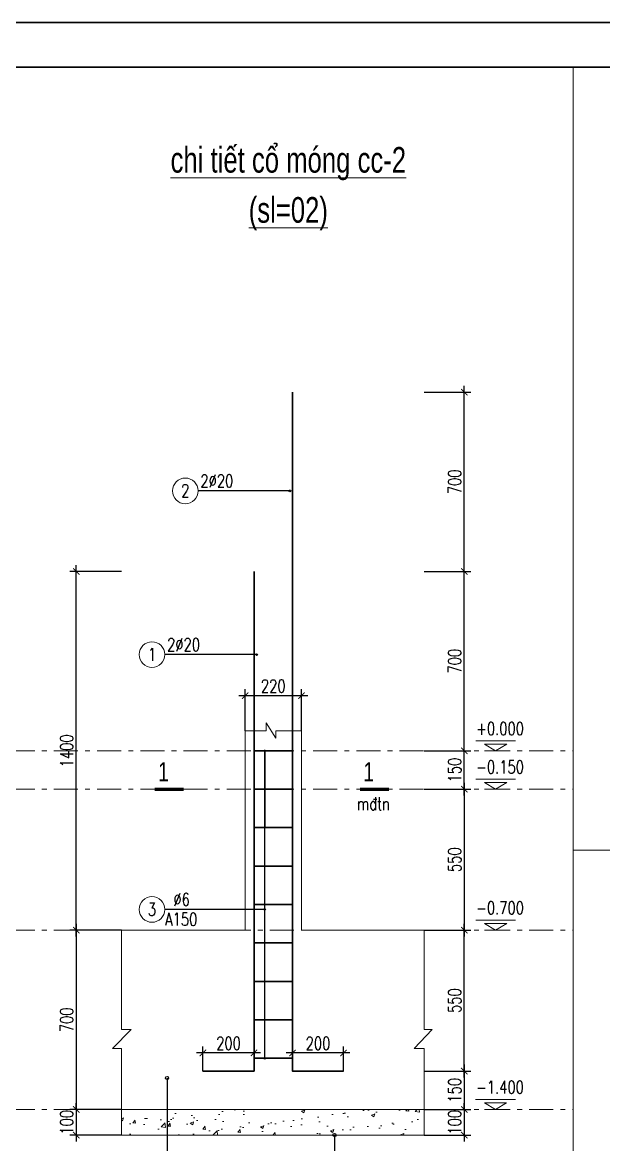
# Model space of a CAD drawing. Extents: x -2098986 to 943, y -1296280 to 73591.
# Drawn here: x -1601734 to -1592657, y -1073877 to -1056355 of the extents above; entities that cross this region are included whole.
import ezdxf
from ezdxf.enums import TextEntityAlignment as Align

# ---------------------------------------------------------------- set-up
doc = ezdxf.new("R2010")
doc.units = 0
doc.header["$LTSCALE"] = 150
doc.header["$PDMODE"] = 35
doc.linetypes.add('_Tim', pattern=[9, 5, -1.5, 1, -1.5])
doc.layers.get('0').update_dxf_attribs({"lineweight": 18})
doc.layers.get('Defpoints').update_dxf_attribs({"lineweight": 18})
for name, color, linetype, lineweight in [('05.Text', 253, 'Continuous', 18), ('11.Khung bo', 32, 'Continuous', 50), ('12.Khung', 36, 'Continuous', 25), ('LS-DIM', 251, 'Continuous', 13), ('LS-HATCH', 147, 'Continuous', 9), ('LS-TEXT', 60, 'Continuous', 20), ('LS-THAY', 7, 'Continuous', 20), ('LS-THEP', 3, 'Continuous', 35), ('LS-TRUC', 108, '_Tim', 9)]:
    doc.layers.add(name, color=color, linetype=linetype, lineweight=lineweight)
doc.layers.add('DIM', color=1, linetype='Continuous')
doc.layers.add('Tpl_Bound', color=1, linetype='Continuous', plot=False)
doc.styles.add('chu ghi chu', font='vntimeh.shx', dxfattribs={"width": 0.7})
doc.styles.add('dim', font='vnsimli.shx', dxfattribs={"width": 0.75})
doc.styles.add('KCVN-LEADER', font='vnromadi.shx', dxfattribs={"width": 0.7, "height": 4})
doc.styles.add('romans.shx', font='romans.shx', dxfattribs={"width": 0.75, "bigfont": 'vns.shx'})
doc.styles.add('vnsimpli', font='vnsimli.shx', dxfattribs={"width": 0.75})
doc.dimstyles.new('D25', dxfattribs={"dimscale": 0, "dimtxt": 200, "dimasz": 100, "dimexe": 100, "dimexo": 0, "dimgap": 50, "dimtad": 1, "dimdec": 0, "dimlfac": 0.25, "dimdsep": 46, "dimtxsty": 'vnsimpli', "dimblk1": 'ARCHTICK', "dimblk2": 'ARCHTICK', "dimsah": 1, "dimcen": 0, "dimdle": 100, "dimclrd": 256, "dimclre": 256, "dimclrt": 60, "dimadec": 0, "dimazin": 0, "dimtfac": 0.004, "dimtdec": 0, "dimtix": 1, "dimtmove": 2, "dimatfit": 3, "dimldrblk": 'ARCHTICK', "dimfxl": 1, "dimtolj": 1, "dimarcsym": 0})
doc.dimstyles.new('Ghi Chu', dxfattribs={"dimscale": 40, "dimtxt": 2.2, "dimasz": 1, "dimexe": 0.8, "dimexo": 0, "dimgap": 1, "dimtad": 1, "dimdec": 0, "dimzin": 0, "dimdsep": 46, "dimtxsty": 'dim', "dimblk1": 'ARCHTICK', "dimblk2": 'ARCHTICK', "dimsah": 1, "dimcen": -0.2, "dimdle": 0.8, "dimclrd": 256, "dimclre": 256, "dimclrt": 60, "dimadec": 0, "dimazin": 0, "dimtfac": 1, "dimtdec": 0, "dimtmove": 0, "dimatfit": 3, "dimldrblk": 'ARCHTICK', "dimfxl": 1, "dimtolj": 1, "dimtzin": 0, "dimarcsym": 0})
doc.dimstyles.new('LS.GHI CHU', dxfattribs={"dimtxt": 200, "dimasz": 120, "dimexe": 120, "dimexo": 120, "dimgap": 80, "dimtad": 1, "dimdec": 0, "dimzin": 0, "dimdsep": 46, "dimtxsty": 'romans.shx', "dimblk": 'ARCHTICK', "dimcen": 0.09, "dimdle": 120, "dimclrd": 256, "dimclre": 8, "dimclrt": 7, "dimadec": 0, "dimazin": 0, "dimtfac": 1, "dimtdec": 0, "dimtofl": 0, "dimtmove": 0, "dimatfit": 3, "dimldrblk": 'ARCHTICK', "dimfxl": 1, "dimtolj": 1, "dimtzin": 0, "dimarcsym": 0})

# ---------------------------------------------------------------- blocks, each defined once
blk = doc.blocks.new('100')
at = {"layer": '11.Khung bo', "const_width": 26.7}
blk.add_lwpolyline([(1860913, -945240), (1860913, -916940), (1896063, -916940), (1896063, -945240)], close=True, dxfattribs=at)
blk.add_lwpolyline([(1860913, -945240), (1860913, -916940), (1896063, -916940), (1896063, -945240)], close=True, dxfattribs=at)
blk.add_lwpolyline([(1860913, -945240), (1860913, -916940), (1896063, -916940), (1896063, -945240)], close=True, dxfattribs=at)
at = {"layer": '12.Khung'}
blk.add_lwpolyline([(1901579, -945940), (1901579, -916240), (1859580, -916240), (1859580, -945940)], close=True, dxfattribs=at)
blk.add_lwpolyline([(1901579, -945940), (1901579, -916240), (1859580, -916240), (1859580, -945940)], close=True, dxfattribs=at)
blk.add_lwpolyline([(1901579, -945940), (1901579, -916240), (1859580, -916240), (1859580, -945940)], close=True, dxfattribs=at)
blk = doc.blocks.new('_ArchTick')
at = {"layer": 'DIM', "color": 0, "const_width": 0.15}
blk.add_lwpolyline([(-0.5, -0.5), (0.5, 0.5)], dxfattribs=at)
blk = doc.blocks.new('*D1043')
at = {"layer": 'Defpoints', "color": 0, "transparency": 16777216}
for p in [(-1600187, -1070529), (-1600893, -1073329), (-1600187, -1073329)]:
    blk.add_point(p, dxfattribs=at)
at = {"layer": 'LS-DIM', "lineweight": -2, "transparency": 16777216}
for p, q in [((-1600187, -1070529), (-1600993, -1070529)), ((-1600893, -1070429), (-1600893, -1073429)), ((-1600187, -1073329), (-1600993, -1073329))]:
    blk.add_line(p, q, dxfattribs=at)
at = {"layer": 'LS-DIM', "lineweight": -2, "transparency": 16777216, "xscale": 100, "yscale": 100, "zscale": 100}
for p, rotation in [((-1600893, -1070529), 90), ((-1600893, -1073329), 270)]:
    blk.add_blockref('_ArchTick', p, dxfattribs=dict(at, rotation=rotation))
at = {"layer": 'LS-DIM', "color": 60, "transparency": 16777216, "insert": (-1601043, -1071929), "char_height": 200, "attachment_point": 5, "rotation": 90, "style": 'vnsimpli'}
blk.add_mtext('\\A1;700', dxfattribs=at)
blk = doc.blocks.new('*D1044')
at = {"layer": 'Defpoints', "color": 0, "transparency": 16777216}
for p in [(-1600893, -1064929), (-1600187, -1064929), (-1600187, -1070529)]:
    blk.add_point(p, dxfattribs=at)
at = {"layer": 'LS-DIM', "lineweight": -2, "transparency": 16777216}
for p, q in [((-1600187, -1064929), (-1600993, -1064929)), ((-1600893, -1070629), (-1600893, -1064829)), ((-1600187, -1070529), (-1600993, -1070529))]:
    blk.add_line(p, q, dxfattribs=at)
at = {"layer": 'LS-DIM', "lineweight": -2, "transparency": 16777216, "xscale": 100, "yscale": 100, "zscale": 100}
for p, rotation in [((-1600893, -1064929), 90), ((-1600893, -1070529), 270)]:
    blk.add_blockref('_ArchTick', p, dxfattribs=dict(at, rotation=rotation))
at = {"layer": 'LS-DIM', "color": 60, "transparency": 16777216, "insert": (-1601043, -1067729), "char_height": 200, "attachment_point": 5, "rotation": 90, "style": 'vnsimpli'}
blk.add_mtext('\\A1;1400', dxfattribs=at)
blk = doc.blocks.new('*D1045')
at = {"layer": 'Defpoints', "color": 0, "transparency": 16777216}
for p in [(-1598256, -1066868), (-1598256, -1067418), (-1597376, -1067418)]:
    blk.add_point(p, dxfattribs=at)
at = {"layer": 'LS-DIM', "lineweight": -2, "transparency": 16777216}
for p, q in [((-1597276, -1066868), (-1598356, -1066868)), ((-1598256, -1067418), (-1598256, -1066768)), ((-1597376, -1067418), (-1597376, -1066768))]:
    blk.add_line(p, q, dxfattribs=at)
at = {"layer": 'LS-DIM', "lineweight": -2, "transparency": 16777216, "xscale": 100, "yscale": 100, "zscale": 100, "rotation": 180}
blk.add_blockref('_ArchTick', (-1598256, -1066868), dxfattribs=at)
at = {"layer": 'LS-DIM', "lineweight": -2, "transparency": 16777216, "xscale": 100, "yscale": 100, "zscale": 100}
blk.add_blockref('_ArchTick', (-1597376, -1066868), dxfattribs=at)
at = {"layer": 'LS-DIM', "color": 60, "transparency": 16777216, "insert": (-1597816, -1066718), "char_height": 200, "attachment_point": 5, "style": 'vnsimpli'}
blk.add_mtext('\\A1;220', dxfattribs=at)
blk = doc.blocks.new('cotthep')
at = {"layer": 'LS-THAY'}
blk.add_circle((-250, 0), 250, dxfattribs=at)
at = {"layer": 'LS-TEXT', "style": 'vnsimpli', "width": 0.75}
for tag, p in [('24`25', (446, 69)), ('10', (-250, -123)), ('A200', (440, -316))]:
    blk.add_attdef(tag, text='', height=250, dxfattribs=at).set_placement(p, align=Align.CENTER)
blk = doc.blocks.new('*D1046')
at = {"layer": 'Defpoints', "color": 0, "transparency": 16777216}
for p in [(-1595461, -1067729), (-1594832, -1067729), (-1595461, -1068329)]:
    blk.add_point(p, dxfattribs=at)
at = {"layer": 'LS-DIM', "lineweight": -2, "transparency": 16777216}
for p, q in [((-1595461, -1067729), (-1594732, -1067729)), ((-1594832, -1068429), (-1594832, -1067629)), ((-1595461, -1068329), (-1594732, -1068329))]:
    blk.add_line(p, q, dxfattribs=at)
at = {"layer": 'LS-DIM', "lineweight": -2, "transparency": 16777216, "xscale": 100, "yscale": 100, "zscale": 100}
for p, rotation in [((-1594832, -1067729), 90), ((-1594832, -1068329), 270)]:
    blk.add_blockref('_ArchTick', p, dxfattribs=dict(at, rotation=rotation))
at = {"layer": 'LS-DIM', "color": 60, "transparency": 16777216, "insert": (-1594982, -1068029), "char_height": 200, "attachment_point": 5, "rotation": 90, "style": 'vnsimpli'}
blk.add_mtext('\\A1;150', dxfattribs=at)
blk = doc.blocks.new('*D1047')
at = {"layer": 'Defpoints', "color": 0, "transparency": 16777216}
for p in [(-1595461, -1064929), (-1594832, -1064929), (-1595461, -1067729)]:
    blk.add_point(p, dxfattribs=at)
at = {"layer": 'LS-DIM', "lineweight": -2, "transparency": 16777216}
for p, q in [((-1595461, -1064929), (-1594732, -1064929)), ((-1594832, -1067829), (-1594832, -1064829)), ((-1595461, -1067729), (-1594732, -1067729))]:
    blk.add_line(p, q, dxfattribs=at)
at = {"layer": 'LS-DIM', "lineweight": -2, "transparency": 16777216, "xscale": 100, "yscale": 100, "zscale": 100}
for p, rotation in [((-1594832, -1064929), 90), ((-1594832, -1067729), 270)]:
    blk.add_blockref('_ArchTick', p, dxfattribs=dict(at, rotation=rotation))
at = {"layer": 'LS-DIM', "color": 60, "transparency": 16777216, "insert": (-1594982, -1066329), "char_height": 200, "attachment_point": 5, "rotation": 90, "style": 'vnsimpli'}
blk.add_mtext('\\A1;700', dxfattribs=at)
blk = doc.blocks.new('*D1048')
at = {"layer": 'Defpoints', "color": 0, "transparency": 16777216}
for p in [(-1595461, -1070529), (-1594832, -1070529), (-1595461, -1072729)]:
    blk.add_point(p, dxfattribs=at)
at = {"layer": 'LS-DIM', "lineweight": -2, "transparency": 16777216}
for p, q in [((-1595461, -1070529), (-1594732, -1070529)), ((-1594832, -1072829), (-1594832, -1070429)), ((-1595461, -1072729), (-1594732, -1072729))]:
    blk.add_line(p, q, dxfattribs=at)
at = {"layer": 'LS-DIM', "lineweight": -2, "transparency": 16777216, "xscale": 100, "yscale": 100, "zscale": 100}
for p, rotation in [((-1594832, -1070529), 90), ((-1594832, -1072729), 270)]:
    blk.add_blockref('_ArchTick', p, dxfattribs=dict(at, rotation=rotation))
at = {"layer": 'LS-DIM', "color": 60, "transparency": 16777216, "insert": (-1594982, -1071629), "char_height": 200, "attachment_point": 5, "rotation": 90, "style": 'vnsimpli'}
blk.add_mtext('\\A1;550', dxfattribs=at)
blk = doc.blocks.new('nhieu cot')
at = {"layer": 'LS-DIM', "linetype": 'Continuous'}
for p, q in [((605, 194), (-173, 194)), ((432, 130), (0, 130)), ((0, 130), (216, 0)), ((432, 0), (0, 0)), ((216, 0), (432, 130))]:
    blk.add_line(p, q, dxfattribs=at)
blk.add_solid([(216, 0), (216, 130), (0, 130), (216, 0)], dxfattribs=at)
at = {"color": 31, "linetype": 'Continuous', "style": 'chu ghi chu', "width": 0.7}
for tag, p in [('COT3', (-73, 1058)), ('COT2', (-73, 684)), ('COT1', (-73, 309))]:
    blk.add_attdef(tag, p, '', height=250, dxfattribs=at)
blk = doc.blocks.new('*D1049')
at = {"layer": 'Defpoints', "color": 0, "transparency": 16777216}
for p in [(-1595461, -1068329), (-1595460, -1070529), (-1594832, -1070529)]:
    blk.add_point(p, dxfattribs=at)
at = {"layer": 'LS-DIM', "lineweight": -2, "transparency": 16777216}
for p, q in [((-1594832, -1068229), (-1594832, -1070629)), ((-1595461, -1068329), (-1594732, -1068329)), ((-1595460, -1070529), (-1594732, -1070529))]:
    blk.add_line(p, q, dxfattribs=at)
at = {"layer": 'LS-DIM', "lineweight": -2, "transparency": 16777216, "xscale": 100, "yscale": 100, "zscale": 100}
for p, rotation in [((-1594832, -1068329), 90), ((-1594832, -1070529), 270)]:
    blk.add_blockref('_ArchTick', p, dxfattribs=dict(at, rotation=rotation))
at = {"layer": 'LS-DIM', "color": 60, "transparency": 16777216, "insert": (-1594982, -1069429), "char_height": 200, "attachment_point": 5, "rotation": 90, "style": 'vnsimpli'}
blk.add_mtext('\\A1;550', dxfattribs=at)
blk = doc.blocks.new('*D1050')
at = {"layer": 'Defpoints', "color": 0, "transparency": 16777216}
for p in [(-1598914, -1072446), (-1598914, -1072729), (-1598116, -1072729)]:
    blk.add_point(p, dxfattribs=at)
at = {"layer": 'LS-DIM', "lineweight": -2, "transparency": 16777216}
for p, q in [((-1598016, -1072446), (-1599014, -1072446)), ((-1598914, -1072729), (-1598914, -1072346)), ((-1598116, -1072729), (-1598116, -1072346))]:
    blk.add_line(p, q, dxfattribs=at)
at = {"layer": 'LS-DIM', "lineweight": -2, "transparency": 16777216, "xscale": 100, "yscale": 100, "zscale": 100, "rotation": 180}
blk.add_blockref('_ArchTick', (-1598914, -1072446), dxfattribs=at)
at = {"layer": 'LS-DIM', "lineweight": -2, "transparency": 16777216, "xscale": 100, "yscale": 100, "zscale": 100}
blk.add_blockref('_ArchTick', (-1598116, -1072446), dxfattribs=at)
at = {"layer": 'LS-DIM', "color": 60, "transparency": 16777216, "insert": (-1598515, -1072296), "char_height": 200, "attachment_point": 5, "style": 'vnsimpli'}
blk.add_mtext('\\A1;200', dxfattribs=at)
blk = doc.blocks.new('*D1051')
at = {"layer": 'Defpoints', "color": 0, "transparency": 16777216}
for p in [(-1597516, -1072447), (-1597516, -1072730), (-1596718, -1072730)]:
    blk.add_point(p, dxfattribs=at)
at = {"layer": 'LS-DIM', "lineweight": -2, "transparency": 16777216}
for p, q in [((-1596618, -1072447), (-1597616, -1072447)), ((-1597516, -1072730), (-1597516, -1072347)), ((-1596718, -1072730), (-1596718, -1072347))]:
    blk.add_line(p, q, dxfattribs=at)
at = {"layer": 'LS-DIM', "lineweight": -2, "transparency": 16777216, "xscale": 100, "yscale": 100, "zscale": 100, "rotation": 180}
blk.add_blockref('_ArchTick', (-1597516, -1072447), dxfattribs=at)
at = {"layer": 'LS-DIM', "lineweight": -2, "transparency": 16777216, "xscale": 100, "yscale": 100, "zscale": 100}
blk.add_blockref('_ArchTick', (-1596718, -1072447), dxfattribs=at)
at = {"layer": 'LS-DIM', "color": 60, "transparency": 16777216, "insert": (-1597117, -1072297), "char_height": 200, "attachment_point": 5, "style": 'vnsimpli'}
blk.add_mtext('\\A1;200', dxfattribs=at)
blk = doc.blocks.new('*D1052')
at = {"layer": 'Defpoints', "color": 0, "transparency": 16777216}
for p in [(-1600188, -1073329), (-1600893, -1073729), (-1600188, -1073729)]:
    blk.add_point(p, dxfattribs=at)
at = {"layer": 'LS-DIM', "lineweight": -2, "transparency": 16777216}
for p, q in [((-1600188, -1073329), (-1600993, -1073329)), ((-1600893, -1073329), (-1600893, -1073229)), ((-1600893, -1073329), (-1600893, -1073729)), ((-1600188, -1073729), (-1600993, -1073729)), ((-1600893, -1073729), (-1600893, -1073829))]:
    blk.add_line(p, q, dxfattribs=at)
at = {"layer": 'LS-DIM', "lineweight": -2, "transparency": 16777216, "xscale": 100, "yscale": 100, "zscale": 100}
for p, rotation in [((-1600893, -1073329), 270), ((-1600893, -1073729), 90)]:
    blk.add_blockref('_ArchTick', p, dxfattribs=dict(at, rotation=rotation))
at = {"layer": 'LS-DIM', "color": 60, "transparency": 16777216, "insert": (-1601043, -1073529), "char_height": 200, "attachment_point": 5, "rotation": 90, "style": 'vnsimpli'}
blk.add_mtext('\\A1;100', dxfattribs=at)
blk = doc.blocks.new('*D1053')
at = {"layer": 'Defpoints', "color": 0, "transparency": 16777216}
for p in [(-1595461, -1072729), (-1595461, -1073329), (-1594832, -1073329)]:
    blk.add_point(p, dxfattribs=at)
at = {"layer": 'LS-DIM', "lineweight": -2, "transparency": 16777216}
for p, q in [((-1594832, -1072629), (-1594832, -1073429)), ((-1595461, -1072729), (-1594732, -1072729)), ((-1595461, -1073329), (-1594732, -1073329))]:
    blk.add_line(p, q, dxfattribs=at)
at = {"layer": 'LS-DIM', "lineweight": -2, "transparency": 16777216, "xscale": 100, "yscale": 100, "zscale": 100}
for p, rotation in [((-1594832, -1072729), 90), ((-1594832, -1073329), 270)]:
    blk.add_blockref('_ArchTick', p, dxfattribs=dict(at, rotation=rotation))
at = {"layer": 'LS-DIM', "color": 60, "transparency": 16777216, "insert": (-1594982, -1073029), "char_height": 200, "attachment_point": 5, "rotation": 90, "style": 'vnsimpli'}
blk.add_mtext('\\A1;150', dxfattribs=at)
blk = doc.blocks.new('*D1054')
at = {"layer": 'Defpoints', "color": 0, "transparency": 16777216}
for p in [(-1595460, -1073329), (-1595460, -1073729), (-1594832, -1073729)]:
    blk.add_point(p, dxfattribs=at)
at = {"layer": 'LS-DIM', "lineweight": -2, "transparency": 16777216}
for p, q in [((-1595460, -1073329), (-1594732, -1073329)), ((-1594832, -1073329), (-1594832, -1073229)), ((-1594832, -1073329), (-1594832, -1073729)), ((-1595460, -1073729), (-1594732, -1073729)), ((-1594832, -1073729), (-1594832, -1073829))]:
    blk.add_line(p, q, dxfattribs=at)
at = {"layer": 'LS-DIM', "lineweight": -2, "transparency": 16777216, "xscale": 100, "yscale": 100, "zscale": 100}
for p, rotation in [((-1594832, -1073329), 270), ((-1594832, -1073729), 90)]:
    blk.add_blockref('_ArchTick', p, dxfattribs=dict(at, rotation=rotation))
at = {"layer": 'LS-DIM', "color": 60, "transparency": 16777216, "insert": (-1594982, -1073529), "char_height": 200, "attachment_point": 5, "rotation": 90, "style": 'vnsimpli'}
blk.add_mtext('\\A1;100', dxfattribs=at)
blk = doc.blocks.new('*D1055')
at = {"layer": 'Defpoints', "color": 0, "transparency": 16777216}
for p in [(-1595461, -1062129), (-1594832, -1062129), (-1595461, -1064929)]:
    blk.add_point(p, dxfattribs=at)
at = {"layer": 'LS-DIM', "lineweight": -2, "transparency": 16777216}
for p, q in [((-1595461, -1062129), (-1594732, -1062129)), ((-1594832, -1065029), (-1594832, -1062029)), ((-1595461, -1064929), (-1594732, -1064929))]:
    blk.add_line(p, q, dxfattribs=at)
at = {"layer": 'LS-DIM', "lineweight": -2, "transparency": 16777216, "xscale": 100, "yscale": 100, "zscale": 100}
for p, rotation in [((-1594832, -1062129), 90), ((-1594832, -1064929), 270)]:
    blk.add_blockref('_ArchTick', p, dxfattribs=dict(at, rotation=rotation))
at = {"layer": 'LS-DIM', "color": 60, "transparency": 16777216, "insert": (-1594982, -1063529), "char_height": 200, "attachment_point": 5, "rotation": 90, "style": 'vnsimpli'}
blk.add_mtext('\\A1;700', dxfattribs=at)

msp = doc.modelspace()

# ---------------------------------------------------------------- hatches: boundary and pattern name
at = {"layer": 'LS-HATCH'}
h = msp.add_hatch(dxfattribs=at)
h.set_pattern_fill('AR-CONC', color=256, scale=3, style=0)
h.set_pattern_definition([(50, (-2014788.57, -270884.34), (546.554, -47.81726), [57.15, -628.65]), (355, (-2014788.57, -270884.34), (-105.73026, 573.17054), [45.72, -502.92175]), (100.451445, (-2014743, -270888.3), (440.82374, 525.35326), [48.57003, -534.27073]), (46.1842, (-2014788.6, -270731.94), (813.2371, -126.127), [85.725, -942.975]), (96.63556, (-2014720.8, -270742.45), (712.2124, 742.2784), [72.8551, -801.4068]), (351.18415, (-2014788.6, -270731.9), (712.2124, 742.2784), [68.5799, -754.3792]), (21, (-2014712.37, -270770.04), (454.84317, -306.7956), [57.15, -628.65]), (326, (-2014712.37, -270770.04), (185.4061, 552.5639), [45.72, -502.92]), (71.451445, (-2014674.46, -270795.6), (640.24926, 245.7683), [48.57003, -534.2698]), (37.5, (-2014788.57, -270884.34), (9.26581, 253.665117), [0, -496.824, 0, -510.54, 0, -504.825]), (7.5, (-2014788.57, -270884.34), (200.45899, 300.541724), [0, -291.084, 0, -485.394, 0, -192.405]), (327.5, (-2014958.5, -270884.34), (406.771786, -17.18623), [0, -190.5, 0, -594.36, 0, -788.67]), (317.5, (-2015034.7, -270884.34), (444.38754, 76.27947), [0, -247.65, 0, -394.716, 0, -560.07])])
h.paths.add_polyline_path([(-1595460.7, -1073728.6), (-1595460.7, -1073328.6), (-1600187.6, -1073328.6), (-1600187.6, -1073728.6)])

# ---------------------------------------------------------------- linework, layer by layer
at = {"layer": 'LS-DIM'}
for points in [[(-1598256.2, -1067418.2), (-1597925, -1067418.2), (-1597925, -1067290), (-1597775.8, -1067529.2), (-1597775.8, -1067418.2), (-1597376.2, -1067418.2)], [(-1600187.6, -1070528.6), (-1600187.6, -1072080.2), (-1600033.2, -1072080.2), (-1600327.8, -1072378.7), (-1600187.6, -1072378.7), (-1600187.6, -1073728.6)], [(-1595460.7, -1070528.6), (-1595460.7, -1072080.2), (-1595332, -1072080.2), (-1595617.2, -1072378.7), (-1595460.7, -1072378.7), (-1595460.7, -1073728.6)]]:
    msp.add_lwpolyline(points, dxfattribs=at)
at = {"layer": 'LS-TEXT', "const_width": 51.4}
for points in [[(-1599217, -1068328.6), (-1599666.6, -1068328.6)], [(-1596010.8, -1068328.6), (-1596460.4, -1068328.6)]]:
    msp.add_lwpolyline(points, dxfattribs=at)
at = {"layer": 'LS-THAY'}
for p, q in [((-1593129.7, -1081505.5), (-1593129.7, -1057055.5)), ((-1593129.7, -1069280.5), (-1584342.2, -1069280.5)), ((-1600187.5, -1073328.6), (-1595460.7, -1073328.6)), ((-1600187.5, -1073728.6), (-1595460.7, -1073728.6))]:
    msp.add_line(p, q, dxfattribs=at)
for points in [[(-1600187.5, -1070528.6), (-1598256.2, -1070528.6), (-1598256.2, -1067418.2)], [(-1595460.7, -1070528.6), (-1597376.2, -1070528.6), (-1597376.2, -1067418.2)]]:
    msp.add_lwpolyline(points, dxfattribs=at)
at = {"layer": 'LS-THEP', "ltscale": 40}
for p, q in [((-1598116.2, -1067728.6), (-1597516.2, -1067728.6)), ((-1598116.2, -1068328.6), (-1597516.2, -1068328.6)), ((-1598116.2, -1068928.6), (-1597516.2, -1068928.6)), ((-1598116.2, -1069528.6), (-1597516.2, -1069528.6)), ((-1598116.2, -1070128.6), (-1597516.2, -1070128.6)), ((-1598116.2, -1070728.6), (-1597516.2, -1070728.6)), ((-1598116.2, -1071328.6), (-1597516.2, -1071328.6)), ((-1598116.2, -1071928.6), (-1597516.2, -1071928.6)), ((-1598116.2, -1072528.6), (-1597516.2, -1072528.6))]:
    msp.add_line(p, q, dxfattribs=at)
for points in [[(-1596718.1, -1072728.6), (-1597516.2, -1072728.6), (-1597516.2, -1062128.6)], [(-1598914.3, -1072728.6), (-1598116.2, -1072728.6), (-1598116.2, -1064928.6)]]:
    msp.add_lwpolyline(points, dxfattribs=at)
at = {"layer": 'LS-TRUC', "ltscale": 0.5}
for p, q in [((-1601917.2, -1067728.6), (-1593129.7, -1067728.6)), ((-1601917.2, -1068328.6), (-1593129.7, -1068328.6)), ((-1601917.2, -1070528.6), (-1593129.7, -1070528.6)), ((-1601917.2, -1073328.6), (-1593129.7, -1073328.6))]:
    msp.add_line(p, q, dxfattribs=at)
at = {"layer": 'Tpl_Bound', "color": 1}
msp.add_lwpolyline([(-1620825.6, -1086055.5), (-1620825.6, -1056355.5), (-1578825.6, -1056355.5), (-1578825.6, -1086055.5)], close=True, dxfattribs=at)

# ---------------------------------------------------------------- block references
at = {"layer": '05.Text', "xscale": 1.000009185772931, "yscale": 1.000009185772931, "zscale": 1.000009185772931}
msp.add_blockref('100', (-3480422.3, -140107), dxfattribs=at)
at = {"layer": 'LS-DIM'}
ref = msp.add_blockref('cotthep', (-1598990.2, -1063669.8), dxfattribs=dict(at, xscale=0.7999999998137355, yscale=0.7999999998137355, zscale=0.7999999998137355))
ref.add_attrib('10', '2', dxfattribs={"layer": 'LS-TEXT', "height": 200, "style": 'vnsimpli', "width": 0.75}).set_placement((-1599190.2, -1063768.4), align=Align.CENTER)
ref.add_attrib('24`25', '2`20', dxfattribs={"layer": 'LS-TEXT', "height": 200, "style": 'vnsimpli', "width": 0.75}).set_placement((-1598697.2, -1063614.4), align=Align.CENTER)
ref = msp.add_blockref('cotthep', (-1599510.2, -1066226.1), dxfattribs=dict(at, xscale=0.7999999998137355, yscale=0.7999999998137355, zscale=0.7999999998137355))
ref.add_attrib('10', '1', dxfattribs={"layer": 'LS-TEXT', "height": 200, "style": 'vnsimpli', "width": 0.75}).set_placement((-1599710.2, -1066324.7), align=Align.CENTER)
ref.add_attrib('24`25', '2`20', dxfattribs={"layer": 'LS-TEXT', "height": 200, "style": 'vnsimpli', "width": 0.75}).set_placement((-1599217.2, -1066170.7), align=Align.CENTER)
ref = msp.add_blockref('nhieu cot', (-1594169.7, -1067728.6), dxfattribs=dict(at, xscale=-0.7999999998137355, yscale=0.7999999998137355, zscale=0.8))
ref.add_attrib('COT1', '+0.000', dxfattribs={"layer": 'LS-TEXT', "linetype": 'Continuous', "height": 200, "style": 'vnsimpli', "width": 0.75}).set_placement((-1594273, -1067481), align=Align.CENTER)
ref = msp.add_blockref('nhieu cot', (-1594169.7, -1068328.6), dxfattribs=dict(at, xscale=-0.7999999998137355, yscale=0.7999999998137355, zscale=0.8))
ref.add_attrib('COT1', '-0.150', dxfattribs={"layer": 'LS-TEXT', "linetype": 'Continuous', "height": 200, "style": 'vnsimpli', "width": 0.75}).set_placement((-1594273, -1068081), align=Align.CENTER)
ref = msp.add_blockref('cotthep', (-1599510.2, -1070206.1), dxfattribs=dict(at, xscale=0.7999999998137355, yscale=0.7999999998137355, zscale=0.7999999998137355))
ref.add_attrib('10', '3', dxfattribs={"layer": 'LS-TEXT', "height": 200, "style": 'vnsimpli', "width": 0.75}).set_placement((-1599710.2, -1070304.7), align=Align.CENTER)
ref.add_attrib('24`25', '%%c6', dxfattribs={"layer": 'LS-TEXT', "height": 200, "style": 'vnsimpli', "width": 0.75}).set_placement((-1599246.7, -1070150.7), align=Align.CENTER)
ref.add_attrib('A200', 'A150', dxfattribs={"layer": 'LS-TEXT', "height": 200, "style": 'vnsimpli', "width": 0.75}).set_placement((-1599252.9, -1070458.6), align=Align.CENTER)
ref = msp.add_blockref('nhieu cot', (-1594169.7, -1070528.6), dxfattribs=dict(at, xscale=-0.7999999998137355, yscale=0.7999999998137355, zscale=0.8))
ref.add_attrib('COT1', '-0.700', dxfattribs={"layer": 'LS-TEXT', "linetype": 'Continuous', "height": 200, "style": 'vnsimpli', "width": 0.75}).set_placement((-1594273, -1070281), align=Align.CENTER)
ref = msp.add_blockref('nhieu cot', (-1594170.7, -1073328.6), dxfattribs=dict(at, xscale=-0.7999999998137355, yscale=0.7999999998137355, zscale=0.8))
ref.add_attrib('COT1', '-1.400', dxfattribs={"layer": 'LS-TEXT', "linetype": 'Continuous', "height": 200, "style": 'vnsimpli', "width": 0.75}).set_placement((-1594274, -1073081), align=Align.CENTER)

# ---------------------------------------------------------------- texts
at = {"layer": 'LS-TEXT', "style": 'KCVN-LEADER', "width": 0.75}
for s, p in [('%%Uchi tiÕt cæ mãng cc-2', (-1597580.8, -1058700.5)), ('%%U(sl=02)', (-1597580.8, -1059482.4))]:
    msp.add_text(s, height=400, dxfattribs=at).set_placement(p, align=Align.CENTER)
for p in [(-1599447.9, -1068206.7), (-1596241.7, -1068206.7)]:
    msp.add_text('1', height=300, dxfattribs=at).set_placement(p, align=Align.RIGHT)
at = {"layer": 'LS-TEXT', "style": 'vnsimpli', "width": 0.75}
msp.add_text('m®tn', height=200, dxfattribs=at).set_placement((-1596509.4, -1068655.1))

# ---------------------------------------------------------------- dimensions: what is measured, and where the dimension line sits
at = {"layer": 'LS-DIM'}
for base, p1, p2, picture, middle in [((-1594832.4, -1062128.6), (-1595460.7, -1064928.6), (-1595460.7, -1062128.6), '*D1055', (-1594982.4, -1063528.6)), ((-1600893.2, -1064928.6), (-1600187.5, -1070528.6), (-1600187.5, -1064928.6), '*D1044', (-1601043.2, -1067728.6)), ((-1594832.4, -1064928.6), (-1595460.7, -1067728.6), (-1595460.7, -1064928.6), '*D1047', (-1594982.4, -1066328.6)), ((-1594832.4, -1067728.6), (-1595460.7, -1068328.6), (-1595460.7, -1067728.6), '*D1046', (-1594982.4, -1068028.6)), ((-1594832.4, -1070528.6), (-1595460.7, -1068328.6), (-1595459.7, -1070528.6), '*D1049', (-1594982.4, -1069428.6)), ((-1600893.2, -1073328.6), (-1600187.5, -1070528.6), (-1600187.5, -1073328.6), '*D1043', (-1601043.2, -1071928.6)), ((-1594832.4, -1070528.6), (-1595460.7, -1072728.6), (-1595460.7, -1070528.6), '*D1048', (-1594982.4, -1071628.6)), ((-1594832.4, -1073328.6), (-1595460.7, -1072728.6), (-1595460.7, -1073328.6), '*D1053', (-1594982.4, -1073028.6)), ((-1600893.2, -1073728.6), (-1600188.5, -1073328.6), (-1600188.5, -1073728.6), '*D1052', (-1601043.2, -1073528.6)), ((-1594832.4, -1073728.6), (-1595459.7, -1073328.6), (-1595459.7, -1073728.6), '*D1054', (-1594982.4, -1073528.6))]:
    dim = msp.add_linear_dim(base=base, p1=p1, p2=p2, angle=90, dimstyle='D25', override={"dimscale": 1}, dxfattribs=at)
    dim.commit()
    dim.dimension.update_dxf_attribs({"geometry": picture, "text_midpoint": middle})
for base, p1, p2, picture, middle in [((-1598256.2, -1066868.4), (-1597376.2, -1067418.2), (-1598256.2, -1067418.2), '*D1045', (-1597816.2, -1066718.4)), ((-1598914.3, -1072446.5), (-1598116.2, -1072728.6), (-1598914.3, -1072728.6), '*D1050', (-1598515.3, -1072296.5)), ((-1597516.2, -1072447.5), (-1596718.1, -1072729.6), (-1597516.2, -1072729.6), '*D1051', (-1597117.1, -1072297.5))]:
    dim = msp.add_linear_dim(base=base, p1=p1, p2=p2, dimstyle='D25', override={"dimscale": 1}, dxfattribs=at)
    dim.commit()
    dim.dimension.update_dxf_attribs({"geometry": picture, "text_midpoint": middle})

# ---------------------------------------------------------------- leaders
for points, dimstyle, override in [([(-1597556.2, -1063669.8), (-1598990.2, -1063669.8)], 'LS.GHI CHU', {"dimscale": 50, "dimasz": 0.5, "dimtad": 0, "dimtxsty": 'vnsimpli', "dimldrblk": 'Origin'}), ([(-1598076.2, -1066226.1), (-1599510.2, -1066226.1)], 'LS.GHI CHU', {"dimscale": 50, "dimasz": 0.5, "dimtad": 0, "dimtxsty": 'vnsimpli', "dimldrblk": 'Origin'}), ([(-1597949.7, -1067728.6), (-1597949.7, -1068928.6)], 'LS.GHI CHU', {"dimscale": 50, "dimasz": 0.5, "dimtad": 0, "dimtxsty": 'vnsimpli', "dimldrblk": 'Origin'}), ([(-1597949.7, -1072528.6), (-1597949.7, -1067728.6)], 'LS.GHI CHU', {"dimscale": 50, "dimasz": 0.5, "dimtad": 0, "dimtxsty": 'vnsimpli', "dimldrblk": 'Origin'}), ([(-1597949.7, -1070206.1), (-1598914.1, -1070206.1), (-1599510.2, -1070206.1)], 'LS.GHI CHU', {"dimscale": 50, "dimasz": 0.5, "dimtad": 0, "dimtxsty": 'vnsimpli', "dimldrblk": 'Origin'}), ([(-1599475.6, -1072838.4), (-1599475.6, -1074414.5), (-1600167.8, -1074414.5)], 'Ghi Chu', {"dimscale": 50, "dimtad": 0, "dimldrblk": 'Origin'}), ([(-1596860.2, -1073728.6), (-1596860.2, -1074414.5), (-1595295, -1074414.5)], 'Ghi Chu', {"dimscale": 50, "dimtad": 0, "dimldrblk": 'Origin'})]:
    msp.add_leader(points, dimstyle=dimstyle, override=override, dxfattribs=at)

doc.saveas('drawing.dxf')
